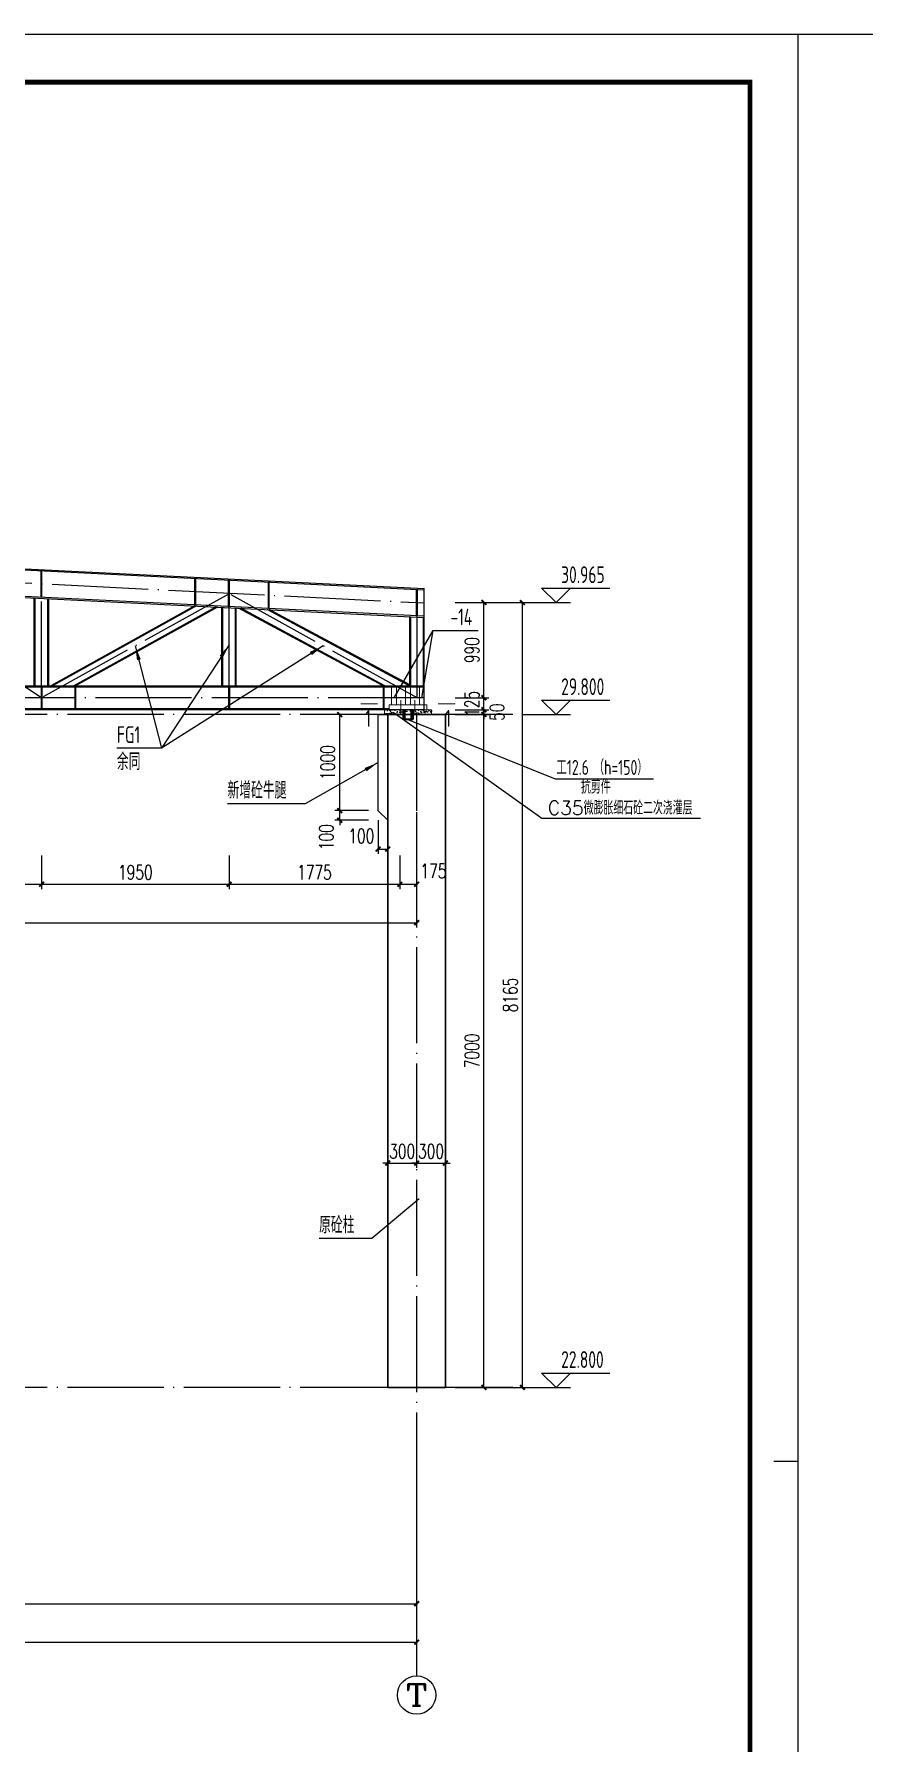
# Model space of a CAD drawing. Extents: x 712773 to 1022356, y -298958 to 209542.
# Drawn here: x 757380 to 766007, y -253732 to -235958 of the extents above; entities that cross this region are included whole.
import ezdxf
from ezdxf.enums import TextEntityAlignment as Align

# ---------------------------------------------------------------- set-up
doc = ezdxf.new("R2010")
doc.units = 0
doc.header["$LTSCALE"] = 500
doc.header["$MEASUREMENT"] = 0
doc.linetypes.add('DOTE', pattern=[2.42, 2, -0.2, 0.02, -0.2])
doc.layers.get('0').update_dxf_attribs({"linetype": 'CONTINUOUS'})
doc.layers.get('DEFPOINTS').update_dxf_attribs({"linetype": 'CONTINUOUS'})
for name, color, linetype, lineweight in [('0S-柱-线', 50, 'CONTINUOUS', 30), ('10', 7, 'CONTINUOUS', 18), ('114', 2, 'CONTINUOUS', 18), ('116', 1, 'CONTINUOUS', 35), ('14', 2, 'CONTINUOUS', 20)]:
    doc.layers.add(name, color=color, linetype=linetype, lineweight=lineweight)
for name, color, linetype in [('3', 8, 'CONTINUOUS'), ('AXIS', 3, 'CONTINUOUS'), ('AXIS_TEXT', 7, 'CONTINUOUS'), ('DIM_ELEV', 3, 'CONTINUOUS'), ('DIM_LEAD', 3, 'CONTINUOUS'), ('DOTE', 1, 'DOTE'), ('PUB_DIM', 3, 'CONTINUOUS'), ('PUB_TEXT', 7, 'CONTINUOUS'), ('T-TK', 157, 'CONTINUOUS'), ('加劲板', 6, 'CONTINUOUS'), ('照明平面标注层', 111, 'CONTINUOUS')]:
    doc.layers.add(name, color=color, linetype=linetype)
doc.styles.add('_TCH_AXIS', font='COMPLEX', dxfattribs={"bigfont": 'GBCBIG'})
doc.styles.add('_TCH_DIM', font='SIMPLEX', dxfattribs={"bigfont": 'GBCBIG'})
doc.styles.add('_TCH_DIM_T3', font='SIMPLEX', dxfattribs={"width": 0.705882, "bigfont": 'GBCBIG'})
doc.styles.add('COMPLEX', font='COMPLEX')
doc.styles.add('FromPkpm', font='Pkpmeng', dxfattribs={"width": 0.7, "bigfont": 'Pkpmchn'})
doc.styles.add('TSSD_Rein', font='tssdeng.shx', dxfattribs={"width": 0.7, "bigfont": 'hztxt.shx'})
doc.dimstyles.new('_TCH_ARCH&&50', dxfattribs={"dimtxt": 148.75, "dimasz": 50, "dimexe": 50, "dimexo": 100, "dimgap": 50, "dimtad": 1, "dimdec": 0, "dimzin": 0, "dimdsep": 46, "dimtxsty": '_TCH_DIM_T3', "dimblk": 'ARCHTICK', "dimcen": 0.09, "dimclrt": 7, "dimazin": 2, "dimtfac": 1, "dimtdec": 0, "dimtix": 1, "dimtmove": 2, "dimatfit": 3, "dimfxl": 0, "dimtolj": 1, "dimtzin": 0, "dimarcsym": 0})

# ---------------------------------------------------------------- blocks, each defined once
blk = doc.blocks.new('sbghregsbghsegb')
at = {"layer": 'T-TK'}
for p, q in [((13800, -24700), (118900, -24700)), ((118900, -84100), (118900, -24700)), ((118900, -54400), (118400, -54400))]:
    blk.add_line(p, q, dxfattribs=at)
at = {"layer": 'T-TK', "const_width": 100}
blk.add_lwpolyline([(16300, -83100), (117900, -83100), (117900, -25700), (16300, -25700)], close=True, dxfattribs=at)
blk = doc.blocks.new('A1E图框')
at = {"layer": 'T-TK'}
blk.add_line((34800, -84100), (118900, -84100), dxfattribs=at)
blk = doc.blocks.new('_ArchTick')
at = {"color": 0, "linetype": 'ByBlock', "const_width": 0.4}
blk.add_lwpolyline([(-0.5, -0.5), (0.5, 0.5)], dxfattribs=at)
blk = doc.blocks.new('*D255')
at = {"layer": 'AXIS', "color": 0, "lineweight": -2, "transparency": 16777216}
for p, q in [((722357, -251135), (722357, -252735)), ((761357, -251135), (761357, -252735)), ((722357, -252685), (761357, -252685))]:
    blk.add_line(p, q, dxfattribs=at)
at = {"layer": 'DEFPOINTS', "color": 0, "transparency": 16777216}
for p in [(722357, -251035), (761357, -251035), (761357, -252685)]:
    blk.add_point(p, dxfattribs=at)
at = {"layer": 'AXIS', "color": 0, "lineweight": -2, "transparency": 16777216, "xscale": 50, "yscale": 50, "zscale": 50, "rotation": 180}
blk.add_blockref('_ArchTick', (722357, -252685), dxfattribs=at)
at = {"layer": 'AXIS', "color": 0, "lineweight": -2, "transparency": 16777216, "xscale": 50, "yscale": 50, "zscale": 50}
blk.add_blockref('_ArchTick', (761357, -252685), dxfattribs=at)
at = {"layer": 'AXIS', "color": 7, "transparency": 16777216, "insert": (741857, -252561), "char_height": 148.8, "attachment_point": 5, "style": '_TCH_DIM_T3'}
blk.add_mtext('\\A1;39000', dxfattribs=at)
blk = doc.blocks.new('*D256')
at = {"layer": 'AXIS', "color": 0, "lineweight": -2, "transparency": 16777216}
for p, q in [((722357, -251135), (722357, -252335)), ((761357, -251135), (761357, -252335)), ((722357, -252285), (761357, -252285))]:
    blk.add_line(p, q, dxfattribs=at)
at = {"layer": 'DEFPOINTS', "color": 0, "transparency": 16777216}
for p in [(722357, -251035), (761357, -251035), (761357, -252285)]:
    blk.add_point(p, dxfattribs=at)
at = {"layer": 'AXIS', "color": 0, "lineweight": -2, "transparency": 16777216, "xscale": 50, "yscale": 50, "zscale": 50, "rotation": 180}
blk.add_blockref('_ArchTick', (722357, -252285), dxfattribs=at)
at = {"layer": 'AXIS', "color": 0, "lineweight": -2, "transparency": 16777216, "xscale": 50, "yscale": 50, "zscale": 50}
blk.add_blockref('_ArchTick', (761357, -252285), dxfattribs=at)
at = {"layer": 'AXIS', "color": 7, "transparency": 16777216, "insert": (741857, -252161), "char_height": 148.8, "attachment_point": 5, "style": '_TCH_DIM_T3'}
blk.add_mtext('\\A1;39000', dxfattribs=at)
blk = doc.blocks.new('*D277')
at = {"layer": 'DEFPOINTS', "color": 0, "transparency": 16777216}
for p in [(755507, -244401), (757457, -244401), (757457, -244801)]:
    blk.add_point(p, dxfattribs=at)
at = {"layer": 'PUB_DIM', "color": 0, "lineweight": -2, "transparency": 16777216}
for p, q in [((755507, -244501), (755507, -244851)), ((757457, -244501), (757457, -244851)), ((755507, -244801), (757457, -244801))]:
    blk.add_line(p, q, dxfattribs=at)
at = {"layer": 'PUB_DIM', "color": 0, "lineweight": -2, "transparency": 16777216, "xscale": 50, "yscale": 50, "zscale": 50, "rotation": 180}
blk.add_blockref('_ArchTick', (755507, -244801), dxfattribs=at)
at = {"layer": 'PUB_DIM', "color": 0, "lineweight": -2, "transparency": 16777216, "xscale": 50, "yscale": 50, "zscale": 50}
blk.add_blockref('_ArchTick', (757457, -244801), dxfattribs=at)
at = {"layer": 'PUB_DIM', "color": 7, "transparency": 16777216, "insert": (756482, -244677), "char_height": 148.8, "attachment_point": 5, "style": '_TCH_DIM_T3'}
blk.add_mtext('\\A1;1950', dxfattribs=at)
blk = doc.blocks.new('*D278')
at = {"layer": 'DEFPOINTS', "color": 0, "transparency": 16777216}
for p in [(757457, -244401), (759407, -244401), (759407, -244801)]:
    blk.add_point(p, dxfattribs=at)
at = {"layer": 'PUB_DIM', "color": 0, "lineweight": -2, "transparency": 16777216}
for p, q in [((757457, -244501), (757457, -244851)), ((759407, -244501), (759407, -244851)), ((757457, -244801), (759407, -244801))]:
    blk.add_line(p, q, dxfattribs=at)
at = {"layer": 'PUB_DIM', "color": 0, "lineweight": -2, "transparency": 16777216, "xscale": 50, "yscale": 50, "zscale": 50, "rotation": 180}
blk.add_blockref('_ArchTick', (757457, -244801), dxfattribs=at)
at = {"layer": 'PUB_DIM', "color": 0, "lineweight": -2, "transparency": 16777216, "xscale": 50, "yscale": 50, "zscale": 50}
blk.add_blockref('_ArchTick', (759407, -244801), dxfattribs=at)
at = {"layer": 'PUB_DIM', "color": 7, "transparency": 16777216, "insert": (758432, -244677), "char_height": 148.8, "attachment_point": 5, "style": '_TCH_DIM_T3'}
blk.add_mtext('\\A1;1950', dxfattribs=at)
blk = doc.blocks.new('*D279')
at = {"layer": 'DEFPOINTS', "color": 0, "transparency": 16777216}
for p in [(759407, -244401), (761182, -244401), (761182, -244801)]:
    blk.add_point(p, dxfattribs=at)
at = {"layer": 'PUB_DIM', "color": 0, "lineweight": -2, "transparency": 16777216}
for p, q in [((759407, -244501), (759407, -244851)), ((761182, -244501), (761182, -244851)), ((759407, -244801), (761182, -244801))]:
    blk.add_line(p, q, dxfattribs=at)
at = {"layer": 'PUB_DIM', "color": 0, "lineweight": -2, "transparency": 16777216, "xscale": 50, "yscale": 50, "zscale": 50, "rotation": 180}
blk.add_blockref('_ArchTick', (759407, -244801), dxfattribs=at)
at = {"layer": 'PUB_DIM', "color": 0, "lineweight": -2, "transparency": 16777216, "xscale": 50, "yscale": 50, "zscale": 50}
blk.add_blockref('_ArchTick', (761182, -244801), dxfattribs=at)
at = {"layer": 'PUB_DIM', "color": 7, "transparency": 16777216, "insert": (760294, -244677), "char_height": 148.8, "attachment_point": 5, "style": '_TCH_DIM_T3'}
blk.add_mtext('\\A1;1775', dxfattribs=at)
blk = doc.blocks.new('*D280')
at = {"layer": 'DEFPOINTS', "color": 0, "transparency": 16777216}
for p in [(761182, -244401), (761357, -244401), (761357, -244801)]:
    blk.add_point(p, dxfattribs=at)
at = {"layer": 'PUB_DIM', "color": 0, "lineweight": -2, "transparency": 16777216}
for p, q in [((761182, -244501), (761182, -244851)), ((761357, -244501), (761357, -244851)), ((761182, -244801), (761357, -244801))]:
    blk.add_line(p, q, dxfattribs=at)
at = {"layer": 'PUB_DIM', "color": 0, "lineweight": -2, "transparency": 16777216, "xscale": 50, "yscale": 50, "zscale": 50, "rotation": 180}
blk.add_blockref('_ArchTick', (761182, -244801), dxfattribs=at)
at = {"layer": 'PUB_DIM', "color": 0, "lineweight": -2, "transparency": 16777216, "xscale": 50, "yscale": 50, "zscale": 50}
blk.add_blockref('_ArchTick', (761357, -244801), dxfattribs=at)
at = {"layer": 'PUB_DIM', "color": 7, "transparency": 16777216, "insert": (761532, -244664), "char_height": 148.8, "attachment_point": 5, "style": '_TCH_DIM_T3'}
blk.add_mtext('\\A1;175', dxfattribs=at)
blk = doc.blocks.new('*D281')
at = {"layer": 'AXIS', "color": 0, "lineweight": -2, "transparency": 16777216}
for p, q in [((748357, -244051), (748357, -245251)), ((761357, -244051), (761357, -245251)), ((748357, -245201), (761357, -245201))]:
    blk.add_line(p, q, dxfattribs=at)
at = {"layer": 'DEFPOINTS', "color": 0, "transparency": 16777216}
for p in [(748357, -243951), (761357, -243951), (761357, -245201)]:
    blk.add_point(p, dxfattribs=at)
at = {"layer": 'AXIS', "color": 0, "lineweight": -2, "transparency": 16777216, "xscale": 50, "yscale": 50, "zscale": 50, "rotation": 180}
blk.add_blockref('_ArchTick', (748357, -245201), dxfattribs=at)
at = {"layer": 'AXIS', "color": 0, "lineweight": -2, "transparency": 16777216, "xscale": 50, "yscale": 50, "zscale": 50}
blk.add_blockref('_ArchTick', (761357, -245201), dxfattribs=at)
at = {"layer": 'AXIS', "color": 7, "transparency": 16777216, "insert": (754857, -245077), "char_height": 148.8, "attachment_point": 5, "style": '_TCH_DIM_T3'}
blk.add_mtext('\\A1;13000', dxfattribs=at)
blk = doc.blocks.new('*D323')
at = {"layer": 'DEFPOINTS', "color": 0, "transparency": 16777216}
for p in [(761657, -241870), (762057, -241870), (761657, -242860)]:
    blk.add_point(p, dxfattribs=at)
at = {"layer": 'PUB_DIM', "color": 0, "lineweight": -2, "transparency": 16777216}
for p, q in [((761757, -241870), (762107, -241870)), ((762057, -242860), (762057, -241870)), ((761757, -242860), (762107, -242860))]:
    blk.add_line(p, q, dxfattribs=at)
at = {"layer": 'PUB_DIM', "color": 0, "lineweight": -2, "transparency": 16777216, "xscale": 50, "yscale": 50, "zscale": 50}
for p, rotation in [((762057, -241870), 90), ((762057, -242860), 270)]:
    blk.add_blockref('_ArchTick', p, dxfattribs=dict(at, rotation=rotation))
at = {"layer": 'PUB_DIM', "color": 7, "transparency": 16777216, "insert": (761932, -242365), "char_height": 148.8, "attachment_point": 5, "rotation": 90, "style": '_TCH_DIM_T3'}
blk.add_mtext('\\A1;990', dxfattribs=at)
blk = doc.blocks.new('*D324')
at = {"layer": 'DEFPOINTS', "color": 0, "transparency": 16777216}
for p in [(761657, -242860), (762057, -242860), (761657, -242985)]:
    blk.add_point(p, dxfattribs=at)
at = {"layer": 'PUB_DIM', "color": 0, "lineweight": -2, "transparency": 16777216}
for p, q in [((761757, -242860), (762107, -242860)), ((762057, -242860), (762057, -242810)), ((762057, -242985), (762057, -242860)), ((761757, -242985), (762107, -242985)), ((762057, -242985), (762057, -243035))]:
    blk.add_line(p, q, dxfattribs=at)
at = {"layer": 'PUB_DIM', "color": 0, "lineweight": -2, "transparency": 16777216, "xscale": 50, "yscale": 50, "zscale": 50}
for p, rotation in [((762057, -242860), 270), ((762057, -242985), 90)]:
    blk.add_blockref('_ArchTick', p, dxfattribs=dict(at, rotation=rotation))
at = {"layer": 'PUB_DIM', "color": 7, "transparency": 16777216, "insert": (761932, -242923), "char_height": 148.8, "attachment_point": 5, "rotation": 90, "style": '_TCH_DIM_T3'}
blk.add_mtext('\\A1;125', dxfattribs=at)
blk = doc.blocks.new('*D325')
at = {"layer": 'DEFPOINTS', "color": 0, "transparency": 16777216}
for p in [(761657, -242985), (761657, -243035), (762057, -242985)]:
    blk.add_point(p, dxfattribs=at)
at = {"layer": 'PUB_DIM', "color": 0, "lineweight": -2, "transparency": 16777216}
for p, q in [((762057, -242985), (762057, -242935)), ((761757, -242985), (762107, -242985)), ((761757, -243035), (762107, -243035)), ((762057, -243035), (762057, -242985)), ((762057, -243035), (762057, -243085))]:
    blk.add_line(p, q, dxfattribs=at)
at = {"layer": 'PUB_DIM', "color": 0, "lineweight": -2, "transparency": 16777216, "xscale": 50, "yscale": 50, "zscale": 50}
for p, rotation in [((762057, -242985), 270), ((762057, -243035), 90)]:
    blk.add_blockref('_ArchTick', p, dxfattribs=dict(at, rotation=rotation))
at = {"layer": 'PUB_DIM', "color": 7, "transparency": 16777216, "insert": (762194, -243010), "char_height": 148.8, "attachment_point": 5, "rotation": 90, "style": '_TCH_DIM_T3'}
blk.add_mtext('\\A1;50', dxfattribs=at)
blk = doc.blocks.new('*D326')
at = {"layer": 'DEFPOINTS', "color": 0, "transparency": 16777216}
for p in [(761657, -243035), (762057, -243035), (761657, -250035)]:
    blk.add_point(p, dxfattribs=at)
at = {"layer": 'PUB_DIM', "color": 0, "lineweight": -2, "transparency": 16777216}
for p, q in [((761757, -243035), (762107, -243035)), ((762057, -250035), (762057, -243035)), ((761757, -250035), (762107, -250035))]:
    blk.add_line(p, q, dxfattribs=at)
at = {"layer": 'PUB_DIM', "color": 0, "lineweight": -2, "transparency": 16777216, "xscale": 50, "yscale": 50, "zscale": 50}
for p, rotation in [((762057, -243035), 90), ((762057, -250035), 270)]:
    blk.add_blockref('_ArchTick', p, dxfattribs=dict(at, rotation=rotation))
at = {"layer": 'PUB_DIM', "color": 7, "transparency": 16777216, "insert": (761932, -246535), "char_height": 148.8, "attachment_point": 5, "rotation": 90, "style": '_TCH_DIM_T3'}
blk.add_mtext('\\A1;7000', dxfattribs=at)
blk = doc.blocks.new('*D327')
at = {"layer": 'DEFPOINTS', "color": 0, "transparency": 16777216}
for p in [(761657, -241870), (762457, -241870), (761657, -250035)]:
    blk.add_point(p, dxfattribs=at)
at = {"layer": 'PUB_DIM', "color": 0, "lineweight": -2, "transparency": 16777216}
for p, q in [((761757, -241870), (762507, -241870)), ((762457, -250035), (762457, -241870)), ((761757, -250035), (762507, -250035))]:
    blk.add_line(p, q, dxfattribs=at)
at = {"layer": 'PUB_DIM', "color": 0, "lineweight": -2, "transparency": 16777216, "xscale": 50, "yscale": 50, "zscale": 50}
for p, rotation in [((762457, -241870), 90), ((762457, -250035), 270)]:
    blk.add_blockref('_ArchTick', p, dxfattribs=dict(at, rotation=rotation))
at = {"layer": 'PUB_DIM', "color": 7, "transparency": 16777216, "insert": (762332, -245953), "char_height": 148.8, "attachment_point": 5, "rotation": 90, "style": '_TCH_DIM_T3'}
blk.add_mtext('\\A1;8165', dxfattribs=at)
blk = doc.blocks.new('*D586')
at = {"layer": 'DEFPOINTS', "color": 0, "transparency": 16777216}
for p in [(760957, -244035), (761057, -244035), (761057, -244435)]:
    blk.add_point(p, dxfattribs=at)
at = {"layer": 'PUB_DIM', "color": 0, "lineweight": -2, "transparency": 16777216}
for p, q in [((760957, -244135), (760957, -244485)), ((761057, -244135), (761057, -244485)), ((760957, -244435), (761057, -244435))]:
    blk.add_line(p, q, dxfattribs=at)
at = {"layer": 'PUB_DIM', "color": 0, "lineweight": -2, "transparency": 16777216, "xscale": 50, "yscale": 50, "zscale": 50, "rotation": 180}
blk.add_blockref('_ArchTick', (760957, -244435), dxfattribs=at)
at = {"layer": 'PUB_DIM', "color": 0, "lineweight": -2, "transparency": 16777216, "xscale": 50, "yscale": 50, "zscale": 50}
blk.add_blockref('_ArchTick', (761057, -244435), dxfattribs=at)
at = {"layer": 'PUB_DIM', "color": 7, "transparency": 16777216, "insert": (760782, -244298), "char_height": 148.8, "attachment_point": 5, "style": '_TCH_DIM_T3'}
blk.add_mtext('\\A1;100', dxfattribs=at)
blk = doc.blocks.new('*D587')
at = {"layer": 'DEFPOINTS', "color": 0, "transparency": 16777216}
for p in [(760557, -244035), (760957, -244035), (760957, -244135)]:
    blk.add_point(p, dxfattribs=at)
at = {"layer": 'PUB_DIM', "color": 0, "lineweight": -2, "transparency": 16777216}
for p, q in [((760857, -244035), (760507, -244035)), ((760557, -244035), (760557, -243985)), ((760557, -244135), (760557, -244035)), ((760857, -244135), (760507, -244135)), ((760557, -244135), (760557, -244185))]:
    blk.add_line(p, q, dxfattribs=at)
at = {"layer": 'PUB_DIM', "color": 0, "lineweight": -2, "transparency": 16777216, "xscale": 50, "yscale": 50, "zscale": 50}
for p, rotation in [((760557, -244035), 270), ((760557, -244135), 90)]:
    blk.add_blockref('_ArchTick', p, dxfattribs=dict(at, rotation=rotation))
at = {"layer": 'PUB_DIM', "color": 7, "transparency": 16777216, "insert": (760419, -244310), "char_height": 148.8, "attachment_point": 5, "rotation": 90, "style": '_TCH_DIM_T3'}
blk.add_mtext('\\A1;100', dxfattribs=at)
blk = doc.blocks.new('*D588')
at = {"layer": 'DEFPOINTS', "color": 0, "transparency": 16777216}
for p in [(760557, -243035), (760957, -243035), (760957, -244035)]:
    blk.add_point(p, dxfattribs=at)
at = {"layer": 'PUB_DIM', "color": 0, "lineweight": -2, "transparency": 16777216}
for p, q in [((760857, -243035), (760507, -243035)), ((760557, -244035), (760557, -243035)), ((760857, -244035), (760507, -244035))]:
    blk.add_line(p, q, dxfattribs=at)
at = {"layer": 'PUB_DIM', "color": 0, "lineweight": -2, "transparency": 16777216, "xscale": 50, "yscale": 50, "zscale": 50}
for p, rotation in [((760557, -243035), 90), ((760557, -244035), 270)]:
    blk.add_blockref('_ArchTick', p, dxfattribs=dict(at, rotation=rotation))
at = {"layer": 'PUB_DIM', "color": 7, "transparency": 16777216, "insert": (760432, -243535), "char_height": 148.8, "attachment_point": 5, "rotation": 90, "style": '_TCH_DIM_T3'}
blk.add_mtext('\\A1;1000', dxfattribs=at)
blk = doc.blocks.new('*D713')
at = {"layer": 'DEFPOINTS', "color": 0, "transparency": 16777216}
for p in [(761357, -247303), (761657, -247303), (761657, -247702)]:
    blk.add_point(p, dxfattribs=at)
at = {"layer": 'PUB_DIM', "color": 0, "lineweight": -2, "transparency": 16777216}
for p, q in [((761357, -247403), (761357, -247752)), ((761657, -247403), (761657, -247752)), ((761357, -247702), (761307, -247702)), ((761357, -247702), (761657, -247702)), ((761657, -247702), (761707, -247702))]:
    blk.add_line(p, q, dxfattribs=at)
at = {"layer": 'PUB_DIM', "color": 0, "lineweight": -2, "transparency": 16777216, "xscale": 50, "yscale": 50, "zscale": 50}
blk.add_blockref('_ArchTick', (761357, -247702), dxfattribs=at)
at = {"layer": 'PUB_DIM', "color": 0, "lineweight": -2, "transparency": 16777216, "xscale": 50, "yscale": 50, "zscale": 50, "rotation": 180}
blk.add_blockref('_ArchTick', (761657, -247702), dxfattribs=at)
at = {"layer": 'PUB_DIM', "color": 7, "transparency": 16777216, "insert": (761507, -247578), "char_height": 148.8, "attachment_point": 5, "style": '_TCH_DIM_T3'}
blk.add_mtext('\\A1;300', dxfattribs=at)
blk = doc.blocks.new('*D714')
at = {"layer": 'DEFPOINTS', "color": 0, "transparency": 16777216}
for p in [(761057, -247303), (761357, -247303), (761357, -247702)]:
    blk.add_point(p, dxfattribs=at)
at = {"layer": 'PUB_DIM', "color": 0, "lineweight": -2, "transparency": 16777216}
for p, q in [((761057, -247403), (761057, -247752)), ((761357, -247403), (761357, -247752)), ((761057, -247702), (761007, -247702)), ((761057, -247702), (761357, -247702)), ((761357, -247702), (761407, -247702))]:
    blk.add_line(p, q, dxfattribs=at)
at = {"layer": 'PUB_DIM', "color": 0, "lineweight": -2, "transparency": 16777216, "xscale": 50, "yscale": 50, "zscale": 50}
blk.add_blockref('_ArchTick', (761057, -247702), dxfattribs=at)
at = {"layer": 'PUB_DIM', "color": 0, "lineweight": -2, "transparency": 16777216, "xscale": 50, "yscale": 50, "zscale": 50, "rotation": 180}
blk.add_blockref('_ArchTick', (761357, -247702), dxfattribs=at)
at = {"layer": 'PUB_DIM', "color": 7, "transparency": 16777216, "insert": (761207, -247578), "char_height": 148.8, "attachment_point": 5, "style": '_TCH_DIM_T3'}
blk.add_mtext('\\A1;300', dxfattribs=at)
blk = doc.blocks.new('_AXISO')
blk.add_circle((0, 0), 0.5)
at = {"layer": 'AXIS_TEXT', "style": 'COMPLEX', "width": 1.302083}
blk.add_attdef('A', text='', height=0.56, dxfattribs=at).set_placement((-0.25, -0.28), (0.25, -0.28), align=Align.FIT)

msp = doc.modelspace()

# ---------------------------------------------------------------- hatches: boundary and pattern name
h = msp.add_hatch()
h.set_pattern_fill('混凝土', color=256, scale=10)
h.set_pattern_definition([(50, (-1324145.8, 1938656.12), (71.7260183, -6.2752135), [7.5, -82.5]), (355, (-1324145.8, 1938656.12), (-13.8751334, 75.2192134), [6, -66]), (100.4514, (-1324139.82, 1938655.595), (57.8509382, 68.9439542), [6.374019, -70.1142112]), (46.1842, (-1324145.8, 1938676.12), (106.7241049, -16.5519014), [11.25, -123.75]), (96.6356, (-1324136.91, 1938674.74), (93.4662706, 97.411787), [9.5610288, -105.1713]), (351.1842, (-1324145.8, 1938676.12), (93.4661945, 97.41186), [9, -99]), (21, (-1324135.8, 1938671.12), (59.6907052, -40.2618891), [7.5, -82.5]), (326, (-1324135.8, 1938671.12), (24.3315332, 72.5150045), [6, -66]), (71.4514, (-1324130.826, 1938667.76), (84.0222629, 32.2530497), [6.374019, -70.1142112]), (37.5, (-1324145.8, 1938656.118), (1.21598553, 33.28938538), [0, -65.2, 0, -67, 0, -66.25]), (7.5, (-1324145.8, 1938656.118), (26.30695374, 39.4411712), [0, -38.2, 0, -63.7, 0, -25.25]), (327.5, (-1324168.1, 1938656.118), (53.38224362, -2.25548717), [0, -25, 0, -78, 0, -103.5]), (317.5, (-1324178.1, 1938656.12), (58.3186169, 10.0104982), [0, -32.5, 0, -51.8, 0, -73.5])])
h.paths.add_polyline_path([(761511.8, -242985.4), (761021.8, -242985.4), (761021.8, -243035.4), (761511.8, -243035.4)])

# ---------------------------------------------------------------- linework, layer by layer
for p, q in [((741856.8, -240760.2), (761436.8, -241739)), ((741856.7, -241045.6), (761436.8, -242024.4)), ((748356.8, -241076.4), (761436.8, -241724)), ((748342.3, -241361), (761436.8, -242009.4)), ((761436.8, -242985.4), (761436.8, -241724)), ((757381.8, -242735.4), (757381.8, -241821.7)), ((757390.8, -242735.4), (757390.8, -241822.1)), ((757522.8, -242735.4), (757522.8, -241828.7)), ((757531.8, -242735.4), (757531.8, -241829.2)), ((759331.8, -242735.4), (759331.8, -241919.2)), ((759340.8, -242735.4), (759340.8, -241919.6)), ((759472.8, -242735.4), (759472.8, -241926.2)), ((759481.8, -242735.4), (759481.8, -241926.7)), ((761007.8, -242735.4), (759506.3, -241927.9)), ((761027.3, -242735.4), (759527.5, -241929)), ((761279.8, -242735.4), (759803, -241942.7)), ((761286.8, -242727.9), (759824.2, -241943.8)), ((761286.8, -242735.4), (761286.8, -242016.8)), ((761295.8, -242735.4), (761295.8, -242017.2)), ((761427.8, -242735.4), (761427.8, -242024)), ((761436.8, -242749.4), (722456.8, -242749.4)), ((748356.8, -242735.4), (761436.8, -242735.4)), ((748356.8, -242971.4), (761071.8, -242971.4)), ((761436.8, -242985.4), (722456.8, -242985.4))]:
    msp.add_line(p, q)
for points in [[(759051.5, -241905.2), (757553.4, -242735.4)], [(759068.5, -241906), (757571.9, -242735.4)], [(759271, -241916.1), (757792.7, -242735.4)], [(759288, -241917), (757811.3, -242735.4)]]:
    msp.add_lwpolyline(points)
at = {"layer": '0S-柱-线'}
msp.add_lwpolyline([(761056.8, -250035.4), (761656.8, -250035.4), (761656.8, -243035.4), (761056.8, -243035.4)], close=True, dxfattribs=at)
at = {"layer": '10', "ltscale": 100}
for p, q in [((760776.8, -242925.4), (760951.8, -242925.4)), ((761756.8, -242925.4), (761581.8, -242925.4))]:
    msp.add_line(p, q, dxfattribs=at)
at = {"layer": '10'}
msp.add_lwpolyline([(761511.8, -242985.4), (761021.8, -242985.4), (761021.8, -243035.4), (761511.8, -243035.4)], close=True, dxfattribs=at)
at = {"layer": '114', "color": 2, "lineweight": 20, "ltscale": 100}
for p, q in [((761194.3, -242885.4), (761194.3, -243035.4)), ((761339.3, -242885.4), (761339.3, -243035.4))]:
    msp.add_line(p, q, dxfattribs=at)
at = {"layer": '114', "color": 1, "ltscale": 100, "const_width": 7}
for points in [[(761194.3, -242935.4), (761194.3, -242985.4)], [(761339.3, -242935.4), (761339.3, -242985.4)]]:
    msp.add_lwpolyline(points, dxfattribs=at)
at = {"layer": '116', "ltscale": 100}
for p, q in [((761216.8, -242985.4), (761216.8, -243085.4)), ((761316.8, -243085.4), (761216.8, -243085.4)), ((761231.8, -242985.4), (761231.8, -243085.4)), ((761301.8, -242985.4), (761301.8, -243085.4)), ((761316.8, -242985.4), (761316.8, -243085.4))]:
    msp.add_line(p, q, dxfattribs=at)
at = {"layer": '14', "color": 2, "ltscale": 100}
for p, q in [((761096.8, -242935.4), (761096.8, -242735.4)), ((761146.8, -242735.4), (761146.8, -242935.4)), ((761241.8, -242735.4), (761241.8, -242935.4)), ((761291.8, -242735.4), (761241.8, -242735.4)), ((761291.8, -242935.4), (761291.8, -242735.4)), ((761146.8, -242935.4), (761096.8, -242935.4)), ((761241.8, -242935.4), (761291.8, -242935.4))]:
    msp.add_line(p, q, dxfattribs=at)
at = {"layer": '14', "ltscale": 100}
for p, q in [((761386.8, -242735.4), (761386.8, -242935.4)), ((761436.8, -242935.4), (761436.8, -242735.4)), ((761071.8, -242935.4), (761071.8, -242985.4)), ((761461.8, -242935.4), (761071.8, -242935.4)), ((761386.8, -242935.4), (761436.8, -242935.4)), ((761461.8, -242985.4), (761461.8, -242935.4)), ((761071.8, -242985.4), (761461.8, -242985.4))]:
    msp.add_line(p, q, dxfattribs=at)
at = {"layer": '3'}
msp.add_lwpolyline([(761056.8, -244135.4), (760956.8, -244035.4), (760956.8, -243035.4), (761056.8, -243035.4)], dxfattribs=at)
at = {"layer": 'AXIS'}
msp.add_line((761356.8, -251035.4), (761356.8, -253035.4), dxfattribs=at)
at = {"layer": 'DIM_ELEV'}
for p, q in [((762806.8, -241870.4), (762656.8, -241720.4)), ((762656.8, -241720.4), (763364.8, -241720.4)), ((762806.8, -241870.4), (762956.8, -241720.4)), ((762456.8, -241870.4), (762956.8, -241870.4)), ((762806.8, -243035.4), (762656.8, -242885.4)), ((762656.8, -242885.4), (763364.8, -242885.4)), ((762806.8, -243035.4), (762956.8, -242885.4)), ((762456.8, -243035.4), (762956.8, -243035.4)), ((762806.8, -250035.4), (762656.8, -249885.4)), ((762656.8, -249885.4), (763364.8, -249885.4)), ((762806.8, -250035.4), (762956.8, -249885.4)), ((762456.8, -250035.4), (762956.8, -250035.4))]:
    msp.add_line(p, q, dxfattribs=at)
at = {"layer": 'DIM_LEAD'}
for p, q in [((761121.8, -242860.4), (761529.4, -242159.6)), ((761411.8, -242860.4), (761529.4, -242159.6)), ((761529.4, -242159.6), (761997.4, -242159.6)), ((758431.8, -242320.1), (758703.1, -243384.8)), ((759406.8, -242310), (758703.1, -243384.8)), ((759406.8, -242310), (758703.1, -243384.8)), ((760384.3, -242320.1), (758703.1, -243384.8)), ((758703.1, -243384.8), (758240.5, -243384.8)), ((760956.8, -243535.4), (760197.4, -243963.1)), ((760197.4, -243963.1), (759391.2, -243963.1)), ((761383.4, -248072.9), (760889.6, -248484.8)), ((760889.6, -248484.8), (760343.1, -248484.8))]:
    msp.add_line(p, q, dxfattribs=at)
for points in [[(758431.8, -242320.1, 0, 40, 0), (758468.8, -242465.4, 0, 0, 0)], [(759406.8, -242310, 0, 40, 0), (759324.6, -242435.5, 0, 0, 0)], [(759406.8, -242310, 0, 40, 0), (759324.6, -242435.5, 0, 0, 0)], [(760384.3, -242320.1, 0, 40, 0), (760257.5, -242400.3, 0, 0, 0)], [(760956.8, -243535.4, 0, 40, 0), (760826.1, -243609, 0, 0, 0)]]:
    msp.add_lwpolyline(points, format="xyseb", dxfattribs=at)
at = {"layer": 'DOTE'}
for p, q in [((741856.8, -240895.4), (761436.8, -241874.2)), ((757456.8, -242860.4), (755507.2, -241583.2)), ((757456.8, -242860.4), (757456.8, -241681.5)), ((759406.8, -241779.7), (757456.8, -242860.4)), ((761361.8, -242860.4), (759406.8, -241779.7)), ((759406.8, -242860.4), (759406.8, -241779.7)), ((761361.8, -242860.4), (761361.8, -241870.4)), ((761436.8, -242860.4), (722456.8, -242860.4)), ((762356.8, -243035.4), (721356.8, -243035.4)), ((761356.8, -243035.4), (761356.8, -251035.4)), ((762356.8, -250035.4), (721356.8, -250035.4))]:
    msp.add_line(p, q, dxfattribs=at)
at = {"layer": 'PUB_DIM'}
for points in [[(764307.6, -244116.3), (762657.7, -244116.3), (761113.2, -243013.1)], [(761266.8, -243085.4), (762797.1, -243702.5), (763821.7, -243702.5)]]:
    msp.add_lwpolyline(points, dxfattribs=at)
at = {"layer": '加劲板'}
for p, q in [((757452.3, -241812.1), (757452.3, -241539.9)), ((757461.3, -241812.5), (757461.3, -241540.3)), ((759051.5, -241891.3), (759051.5, -241619.8)), ((759060.5, -241891.7), (759060.5, -241620.2)), ((759402.3, -241908.7), (759402.3, -241637.3)), ((759411.3, -241909.1), (759411.3, -241637.8)), ((759815.2, -241929.1), (759815.2, -241658)), ((759824.2, -241929.5), (759824.2, -241658.4)), ((761357.3, -242005.6), (761357.3, -241734.5)), ((761366.3, -242005.6), (761366.3, -241735)), ((757452.3, -242749.4), (757452.3, -242971.4)), ((757461.3, -242749.4), (757461.3, -242971.4)), ((757802.3, -242749.4), (757802.3, -242971.4)), ((757811.3, -242749.4), (757811.3, -242971.4)), ((759402.3, -242749.4), (759402.3, -242971.4)), ((759411.3, -242749.4), (759411.3, -242971.4)), ((761007.8, -242749.4), (761007.8, -242971.4)), ((761016.8, -242749.4), (761016.8, -242971.4))]:
    msp.add_line(p, q, dxfattribs=at)

# ---------------------------------------------------------------- block references
at = {"layer": 'AXIS'}
ref = msp.add_blockref('_AXISO', (761356.8, -253235.4), dxfattribs=dict(at, xscale=400, yscale=400, zscale=400))
ref.add_attrib('A', 'T', dxfattribs={"layer": 'AXIS_TEXT', "height": 226.3, "style": '_TCH_AXIS', "width": 1.75}).set_placement((761243.6, -253348.5), (761469.9, -253348.5), align=Align.FIT)
at = {"layer": '照明平面标注层'}
for name, p, xscale, yscale, zscale in [('A1E图框', (660573, -109807.5), 1.5, 1.5, 1.5), ('sbghregsbghsegb', (705873, -223607.5), 0.5, 0.5, 0.5)]:
    msp.add_blockref(name, p, dxfattribs=dict(at, xscale=xscale, yscale=yscale, zscale=zscale))

# ---------------------------------------------------------------- texts
at = {"layer": '10', "style": 'FromPkpm', "width": 0.77}
for p in [(760851.8, -243075.4), (761681.8, -243075.4)]:
    msp.add_text('1', height=175, dxfattribs=at).set_placement(p, align=Align.MIDDLE_CENTER)
at = {"layer": 'PUB_TEXT', "style": 'TSSD_Rein', "width": 0.7}
for s, height, p in [('30.965', 175, (762859.8, -241667.9)), ('-14', 175, (761710, -242107.1)), ('29.800', 175, (762859.8, -242832.9)), ('FG1', 175, (758240.5, -243332.3)), ('余同', 175, (758240.5, -243612.3)), ('工', 155.5, (762810.5, -243663.3)), ('12.6', 155.52, (762919.3, -243663.3)), ('（', 155.5, (763197.2, -243663.3)), ('h=150）', 155.52, (763306.1, -243663.3)), ('新增砼牛腿', 175, (759391.2, -243910.6)), ('原砼柱', 175, (760343.1, -248432.3)), ('22.800', 175, (762859.8, -249832.9))]:
    msp.add_text(s, height=height, dxfattribs=at).set_placement(p)
at = {"layer": 'PUB_TEXT', "style": '_TCH_DIM'}
for s, height, p in [('抗剪件', 142.86, (763066.1, -243857.9)), ('C35微膨胀细石砼二次浇灌层', 142.858, (762720.8, -244076.9))]:
    msp.add_text(s, height=height, dxfattribs=at).set_placement(p)

# ---------------------------------------------------------------- dimensions: what is measured, and where the dimension line sits
at = {"layer": 'AXIS'}
for p1, p2, distance, picture, middle in [((748356.8, -243951.4), (761356.8, -243951.4), -1250, '*D281', (754856.8, -245077.1)), ((722356.8, -251035.4), (761356.8, -251035.4), -1650, '*D255', (741856.8, -252561)), ((722356.8, -251035.4), (761356.8, -251035.4), -1250, '*D256', (741856.8, -252161))]:
    dim = msp.add_aligned_dim(p1=p1, p2=p2, distance=distance, dimstyle='_TCH_ARCH&&50', dxfattribs=at)
    dim.commit()
    dim.dimension.update_dxf_attribs({"geometry": picture, "text_midpoint": middle})
at = {"layer": 'PUB_DIM'}
for p1, p2, distance, picture, middle in [((761656.8, -242860.4), (761656.8, -241870.4), -400, '*D323', (761932.4, -242365.4)), ((761656.8, -250035.4), (761656.8, -241870.4), -800, '*D327', (762332.4, -245952.9)), ((761656.8, -242985.4), (761656.8, -242860.4), -400, '*D324', (761932.4, -242922.9)), ((760956.8, -244035.4), (760956.8, -243035.4), 400, '*D588', (760432.4, -243535.4)), ((761656.8, -250035.4), (761656.8, -243035.4), -400, '*D326', (761932.4, -246535.4)), ((755506.8, -244401.4), (757456.8, -244401.4), -400, '*D277', (756481.8, -244677.1)), ((757456.8, -244401.4), (759406.8, -244401.4), -400, '*D278', (758431.8, -244677.1)), ((759406.8, -244401.4), (761181.8, -244401.4), -400, '*D279', (760294.3, -244677.1)), ((761056.8, -247303), (761356.8, -247303), -399.2, '*D714', (761206.8, -247577.7)), ((761356.8, -247303), (761656.8, -247303), -399.2, '*D713', (761506.8, -247577.7))]:
    dim = msp.add_aligned_dim(p1=p1, p2=p2, distance=distance, dimstyle='_TCH_ARCH&&50', dxfattribs=at)
    dim.commit()
    dim.dimension.update_dxf_attribs({"geometry": picture, "text_midpoint": middle})
for base, p1, p2, angle, picture, middle in [((762056.8, -242985.4), (761656.8, -243035.4), (761656.8, -242985.4), 90, '*D325', (762194.3, -243010.4)), ((760556.8, -244035.4), (760956.8, -244135.4), (760956.8, -244035.4), 90, '*D587', (760419.3, -244310.4)), ((761056.8, -244435.4), (760956.8, -244035.4), (761056.8, -244035.4), 0, '*D586', (760781.8, -244297.9)), ((761356.8, -244801.4), (761181.8, -244401.4), (761356.8, -244401.4), 0, '*D280', (761531.8, -244663.9))]:
    dim = msp.add_linear_dim(base=base, p1=p1, p2=p2, angle=angle, dimstyle='_TCH_ARCH&&50', dxfattribs=at)
    dim.commit()
    dim.dimension.update_dxf_attribs({"geometry": picture, "text_midpoint": middle, "dimtype": 129})

doc.saveas('drawing.dxf')
